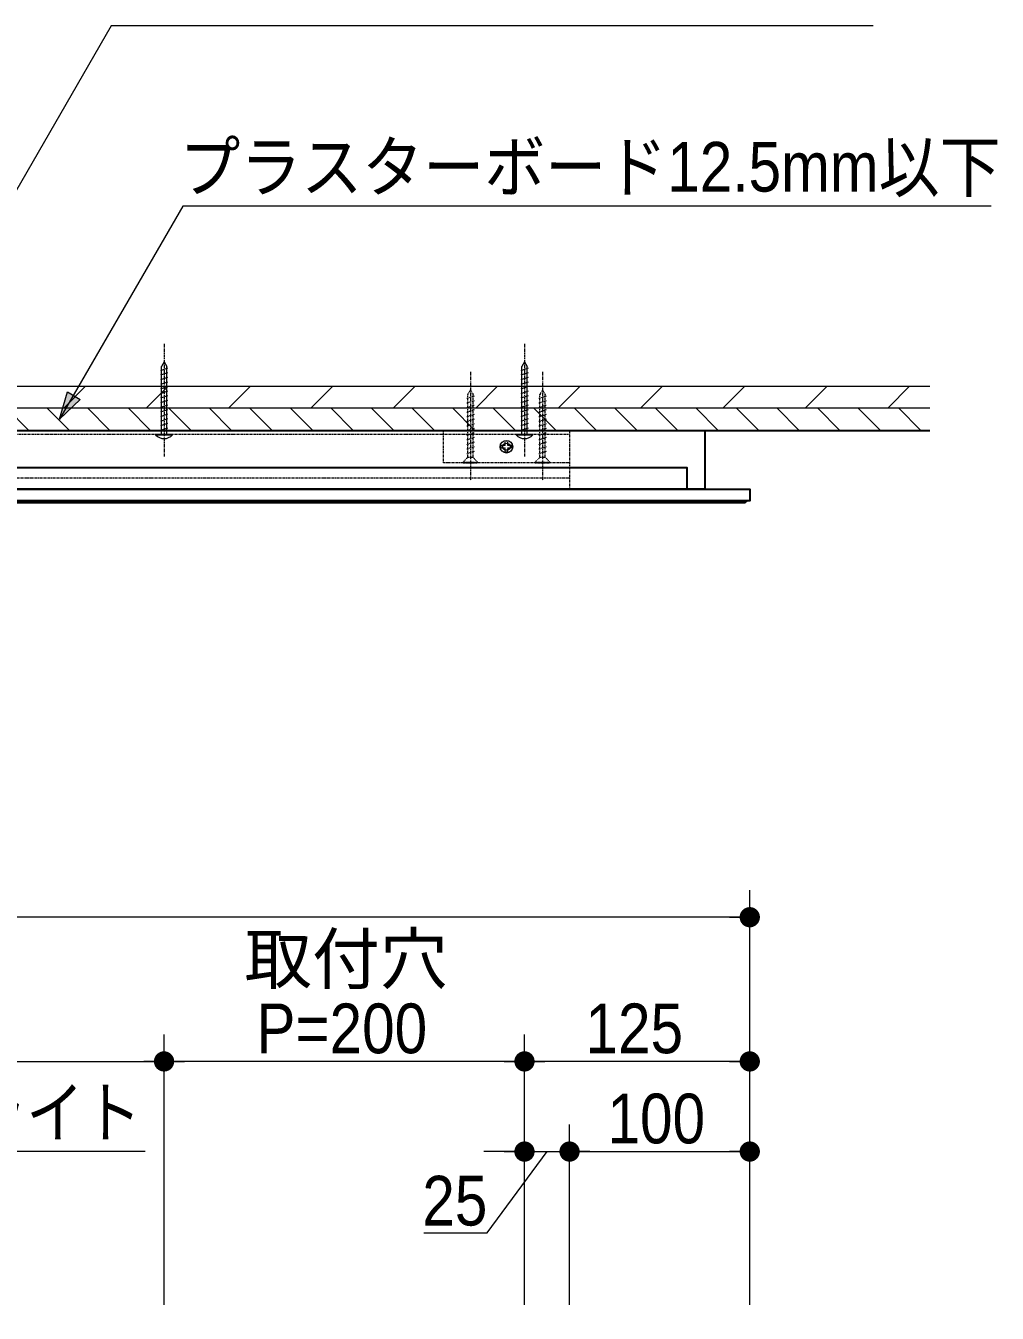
# Model space of a CAD drawing. Units: millimetres, scale not verified. Extents: x -4547 to 4547, y -2284 to 2284.
# Drawn here: x -2592 to -2053, y -590 to 124 of the extents above; entities that cross this region are included whole.
import ezdxf
from ezdxf.enums import TextEntityAlignment as Align

# ---------------------------------------------------------------- set-up
doc = ezdxf.new("R2010")
doc.units = ezdxf.units.MM
doc.header["$LTSCALE"] = 20
doc.header["$PDMODE"] = 32
doc.header["$PDSIZE"] = 10
doc.linetypes.add('USER1', pattern=[0.8, 0.5, -0.3])
doc.linetypes.add('USER2', pattern=[2.91, 1.76, -0.4, 0.35, -0.4])
for name, color, linetype, lineweight in [('0-1_3一般', 7, 'Continuous', 15), ('0-2_2寸法-2', 7, 'Continuous', 15), ('0-3_0', 7, 'Continuous', 25), ('0-5_2寸法-1', 7, 'Continuous', 15), ('0-6_2寸法-3', 7, 'Continuous', 15)]:
    doc.layers.add(name, color=color, linetype=linetype, lineweight=lineweight)
doc.layers.add('0-4_Defpoints', color=7, linetype='Continuous')
doc.styles.add('ＭＳ Ｐゴシック', font='')
doc.styles.get('ＭＳ Ｐゴシック').set_extended_font_data('MS PGothic')

# ---------------------------------------------------------------- blocks, each defined once
blk = doc.blocks.new('_Dot')
at = {"layer": '0-3_0'}
blk.add_line((-10, 0), (-20, 0), dxfattribs=at)
for points in [[(0, 0), (-10, 0), (-9.92, 1.25)], [(0, 0), (-9.92, -1.25), (-10, 0)], [(0, 0), (-9.92, 1.25), (-9.69, 2.49)], [(0, 0), (-9.69, -2.49), (-9.92, -1.25)], [(0, 0), (-9.69, 2.49), (-9.3, 3.68)], [(0, 0), (-9.3, -3.68), (-9.69, -2.49)], [(0, 0), (-9.3, 3.68), (-8.76, 4.82)], [(0, 0), (-8.76, -4.82), (-9.3, -3.68)], [(0, 0), (-8.76, 4.82), (-8.09, 5.88)], [(0, 0), (-8.09, -5.88), (-8.76, -4.82)], [(0, 0), (-8.09, 5.88), (-7.29, 6.85)], [(0, 0), (-7.29, -6.85), (-8.09, -5.88)], [(0, 0), (-7.29, 6.85), (-6.37, 7.71)], [(0, 0), (-6.37, -7.71), (-7.29, -6.85)], [(0, 0), (-6.37, 7.71), (-5.36, 8.44)], [(0, 0), (-5.36, -8.44), (-6.37, -7.71)], [(0, 0), (-5.36, 8.44), (-4.26, 9.05)], [(0, 0), (-4.26, -9.05), (-5.36, -8.44)], [(0, 0), (-4.26, 9.05), (-3.09, 9.51)], [(0, 0), (-3.09, -9.51), (-4.26, -9.05)], [(0, 0), (-3.09, 9.51), (-1.87, 9.82)], [(0, 0), (-1.87, -9.82), (-3.09, -9.51)], [(0, 0), (-1.87, 9.82), (-0.63, 9.98)], [(0, 0), (-0.63, -9.98), (-1.87, -9.82)], [(0, 0), (-0.63, 9.98), (0.63, 9.98)], [(0, 0), (0.63, -9.98), (-0.63, -9.98)], [(0, 0), (0.63, 9.98), (1.87, 9.82)], [(0, 0), (1.87, 9.82), (3.09, 9.51)], [(0, 0), (3.09, 9.51), (4.26, 9.05)], [(0, 0), (4.26, 9.05), (5.36, 8.44)], [(0, 0), (5.36, 8.44), (6.37, 7.71)], [(0, 0), (6.37, 7.71), (7.29, 6.85)], [(0, 0), (7.29, 6.85), (8.09, 5.88)], [(0, 0), (8.09, 5.88), (8.76, 4.82)], [(0, 0), (8.76, 4.82), (9.3, 3.68)], [(0, 0), (9.3, 3.68), (9.69, 2.49)], [(0, 0), (9.69, 2.49), (9.92, 1.25)], [(0, 0), (9.92, 1.25), (10, 0)], [(0, 0), (1.87, -9.82), (0.63, -9.98)], [(0, 0), (3.09, -9.51), (1.87, -9.82)], [(0, 0), (4.26, -9.05), (3.09, -9.51)], [(0, 0), (5.36, -8.44), (4.26, -9.05)], [(0, 0), (6.37, -7.71), (5.36, -8.44)], [(0, 0), (7.29, -6.85), (6.37, -7.71)], [(0, 0), (8.09, -5.88), (7.29, -6.85)], [(0, 0), (8.76, -4.82), (8.09, -5.88)], [(0, 0), (9.3, -3.68), (8.76, -4.82)], [(0, 0), (9.69, -2.49), (9.3, -3.68)], [(0, 0), (9.92, -1.25), (9.69, -2.49)], [(0, 0), (10, 0), (9.92, -1.25)]]:
    blk.add_solid(points, dxfattribs=at)
blk = doc.blocks.new('グループ-55')
at = {"layer": '0-1_3一般'}
for p, q in [((-40980, -1510), (-15000, -1510)), ((-40980, -1750), (-15000, -1750)), ((-25250, -1750), (-25000, -2000)), ((-24800, -1750), (-24550, -2000)), ((-24350, -1750), (-24100, -2000)), ((-23900, -1750), (-23650, -2000)), ((-23450, -1750), (-23200, -2000)), ((-23000, -1750), (-22750, -2000)), ((-22550, -1750), (-22300, -2000)), ((-22100, -1750), (-21850, -2000)), ((-21650, -1750), (-21400, -2000)), ((-21200, -1750), (-20950, -2000)), ((-20750, -1750), (-20500, -2000)), ((-20300, -1750), (-20050, -2000)), ((-19850, -1750), (-19600, -2000)), ((-19400, -1750), (-19150, -2000)), ((-18950, -1750), (-18700, -2000)), ((-18500, -1750), (-18250, -2000)), ((-18050, -1750), (-17800, -2000)), ((-17600, -1750), (-17350, -2000)), ((-17150, -1750), (-16900, -2000)), ((-16700, -1750), (-16450, -2000)), ((-16250, -1750), (-16000, -2000)), ((-15800, -1750), (-15550, -2000)), ((-15350, -1750), (-15100, -2000))]:
    blk.add_line(p, q, dxfattribs=at)
at = {"layer": '0-1_3一般', "lineweight": 5}
for p, q in [((-24610, -1750), (-24370, -1510)), ((-23695.6, -1750), (-23455.6, -1510)), ((-22781.2, -1750), (-22541.2, -1510)), ((-21866.8, -1750), (-21626.8, -1510)), ((-20952.4, -1750), (-20712.4, -1510)), ((-20038, -1750), (-19798, -1510)), ((-19123.6, -1750), (-18883.6, -1510)), ((-18209.2, -1750), (-17969.2, -1510)), ((-17294.8, -1750), (-17054.8, -1510)), ((-16380.4, -1750), (-16140.4, -1510)), ((-15466, -1750), (-15226, -1510))]:
    blk.add_line(p, q, dxfattribs=at)
at = {"layer": '0-1_3一般', "lineweight": 30}
blk.add_line((-40980, -2000), (-15000, -2000), dxfattribs=at)
blk = doc.blocks.new('グループ-60')
at = {"layer": '0-1_3一般', "lineweight": 30}
for points in [[(-38480, -2000), (-17500, -2000), (-17500, -2650), (-38480, -2650)], [(-38280, -2410), (-17700, -2410), (-17700, -2650), (-38280, -2650)], [(-38980, -2650), (-17000, -2650), (-17000, -2780), (-38980, -2780)]]:
    blk.add_lwpolyline(points, close=True, dxfattribs=at)
blk.add_lwpolyline([(-38950, -2780), (-38930, -2800), (-17050, -2800), (-17030, -2780)], dxfattribs=at)
blk = doc.blocks.new('グループ-61')
at = {"layer": '0-1_3一般', "linetype": 'USER1'}
blk.add_line((-36980, -2040), (-19000, -2040), dxfattribs=at)
blk.add_lwpolyline([(-36980, -2528.3), (-36980, -2000), (-19000, -2000), (-19000, -2528.3)], close=True, dxfattribs=at)
blk = doc.blocks.new('グループ-62')
at = {"layer": '0-1_3一般', "linetype": 'USER1'}
blk.add_lwpolyline([(-36980, -2000), (-19000, -2000), (-19000, -2650), (-36980, -2650)], close=True, dxfattribs=at)
at = {"layer": '0-1_3一般'}
blk.add_blockref('グループ-61', (0, 0), dxfattribs=at)
blk = doc.blocks.new('グループ-63')
at = {"layer": '0-1_3一般', "linetype": 'USER2'}
blk.add_line((-19300, -1350), (-19300, -2560), dxfattribs=at)
at = {"layer": '0-1_3一般', "linetype": 'USER1'}
for p, q in [((-19300, -1550), (-19330, -1602)), ((-19300, -1550), (-19270, -1602)), ((-19260, -1619.3), (-19340, -1646.6)), ((-19260, -1670.4), (-19340, -1697.7)), ((-19330, -2300), (-19330, -1602)), ((-19270, -2300), (-19270, -1602)), ((-19260, -1721.5), (-19340, -1748.8)), ((-19260, -1772.7), (-19340, -1799.9)), ((-19260, -1823.8), (-19340, -1851.1)), ((-19260, -1874.9), (-19340, -1902.2)), ((-19260, -1926), (-19340, -1953.3)), ((-19260, -1977.1), (-19340, -2004.4)), ((-19260, -2028.3), (-19340, -2055.5)), ((-19260, -2079.4), (-19340, -2106.7)), ((-19260, -2130.5), (-19340, -2157.8)), ((-19260, -2181.6), (-19340, -2208.9)), ((-19260, -2232.8), (-19340, -2260)), ((-19380, -2350), (-19330, -2300)), ((-19380, -2360), (-19380, -2350)), ((-19380, -2350), (-19220, -2350)), ((-19380, -2360), (-19220, -2360)), ((-19220, -2360), (-19220, -2350))]:
    blk.add_line(p, q, dxfattribs=at)
blk.add_lwpolyline([(-19220, -2350), (-19270, -2300), (-19330, -2300)], dxfattribs=at)
blk = doc.blocks.new('グループ-64')
at = {"layer": '0-1_3一般', "linetype": 'USER2'}
blk.add_line((-20100, -1350), (-20100, -2560), dxfattribs=at)
at = {"layer": '0-1_3一般', "linetype": 'USER1'}
for p, q in [((-20100, -1550), (-20130, -1602)), ((-20100, -1550), (-20070, -1602)), ((-20060, -1619.3), (-20140, -1646.6)), ((-20060, -1670.4), (-20140, -1697.7)), ((-20130, -2300), (-20130, -1602)), ((-20070, -2300), (-20070, -1602)), ((-20060, -1721.5), (-20140, -1748.8)), ((-20060, -1772.7), (-20140, -1799.9)), ((-20060, -1823.8), (-20140, -1851.1)), ((-20060, -1874.9), (-20140, -1902.2)), ((-20060, -1926), (-20140, -1953.3)), ((-20060, -1977.1), (-20140, -2004.4)), ((-20060, -2028.3), (-20140, -2055.5)), ((-20060, -2079.4), (-20140, -2106.7)), ((-20060, -2130.5), (-20140, -2157.8)), ((-20060, -2181.6), (-20140, -2208.9)), ((-20060, -2232.8), (-20140, -2260)), ((-20180, -2350), (-20130, -2300)), ((-20180, -2360), (-20180, -2350)), ((-20180, -2350), (-20020, -2350)), ((-20180, -2360), (-20020, -2360)), ((-20020, -2360), (-20020, -2350))]:
    blk.add_line(p, q, dxfattribs=at)
blk.add_lwpolyline([(-20020, -2350), (-20070, -2300), (-20130, -2300)], dxfattribs=at)
blk = doc.blocks.new('グループ-65')
at = {"layer": '0-1_3一般'}
for p, q in [((-19686, -2120), (-19714, -2120)), ((-19760, -2194), (-19760, -2166)), ((-19714, -2166), (-19760, -2166)), ((-19686, -2240), (-19714, -2240)), ((-19640, -2166), (-19686, -2166)), ((-19640, -2194), (-19640, -2166))]:
    blk.add_line(p, q, dxfattribs=at)
at = {"layer": '0-1_3一般', "linetype": 'USER2'}
for p, q in [((-19714, -2166), (-19714, -2120)), ((-19686, -2166), (-19686, -2120)), ((-19760, -2194), (-19714, -2194)), ((-19714, -2240), (-19714, -2194)), ((-19686, -2194), (-19640, -2194)), ((-19686, -2240), (-19686, -2194))]:
    blk.add_line(p, q, dxfattribs=at)
at = {"layer": '0-1_3一般'}
for radius in [70, 40]:
    blk.add_circle((-19700, -2180), radius, dxfattribs=at)
blk = doc.blocks.new('グループ-66')
at = {"layer": '0-1_3一般', "linetype": 'USER1'}
blk.add_lwpolyline([(-19000, -2360), (-20400, -2360), (-20400, -2000), (-19000, -2000)], close=True, dxfattribs=at)
at = {"layer": '0-1_3一般'}
for name in ['グループ-64', 'グループ-63', 'グループ-65']:
    blk.add_blockref(name, (0, 0), dxfattribs=at)
blk = doc.blocks.new('グループ-69')
at = {"layer": '0-1_3一般', "linetype": 'USER2'}
blk.add_line((-19500, -1040), (-19500, -2290), dxfattribs=at)
at = {"layer": '0-1_3一般'}
for p, q in [((-19500, -1240), (-19530, -1292)), ((-19500, -1240), (-19470, -1292)), ((-19460, -1309.3), (-19540, -1336.6)), ((-19460, -1360.4), (-19540, -1387.7)), ((-19460, -1411.5), (-19540, -1438.8)), ((-19530, -2040), (-19530, -1292)), ((-19470, -2040), (-19470, -1292)), ((-19460, -1462.7), (-19540, -1489.9)), ((-19460, -1513.8), (-19540, -1541.1)), ((-19460, -1564.9), (-19540, -1592.2)), ((-19460, -1616), (-19540, -1643.3)), ((-19460, -1667.1), (-19540, -1694.4)), ((-19460, -1718.3), (-19540, -1745.5)), ((-19460, -1769.4), (-19540, -1796.7)), ((-19460, -1820.5), (-19540, -1847.8)), ((-19460, -1871.6), (-19540, -1898.9)), ((-19460, -1922.8), (-19540, -1950)), ((-19460, -1973.9), (-19540, -2001.2)), ((-19594, -2040), (-19406, -2040)), ((-19594, -2050), (-19594, -2040)), ((-19594, -2050), (-19406, -2050)), ((-19406, -2050), (-19406, -2040))]:
    blk.add_line(p, q, dxfattribs=at)
blk.add_arc((-19500, -1959.6), 130.4, 223.8974, 316.1026, dxfattribs=at)
blk = doc.blocks.new('グループ-70')
at = {"layer": '0-1_3一般', "linetype": 'USER2'}
blk.add_line((-23500, -1040), (-23500, -2290), dxfattribs=at)
at = {"layer": '0-1_3一般'}
for p, q in [((-23500, -1240), (-23530, -1292)), ((-23500, -1240), (-23470, -1292)), ((-23460, -1309.3), (-23540, -1336.6)), ((-23460, -1360.4), (-23540, -1387.7)), ((-23460, -1411.5), (-23540, -1438.8)), ((-23530, -2040), (-23530, -1292)), ((-23470, -2040), (-23470, -1292)), ((-23460, -1462.7), (-23540, -1489.9)), ((-23460, -1513.8), (-23540, -1541.1)), ((-23460, -1564.9), (-23540, -1592.2)), ((-23460, -1616), (-23540, -1643.3)), ((-23460, -1667.1), (-23540, -1694.4)), ((-23460, -1718.3), (-23540, -1745.5)), ((-23460, -1769.4), (-23540, -1796.7)), ((-23460, -1820.5), (-23540, -1847.8)), ((-23460, -1871.6), (-23540, -1898.9)), ((-23460, -1922.8), (-23540, -1950)), ((-23460, -1973.9), (-23540, -2001.2)), ((-23594, -2040), (-23406, -2040)), ((-23594, -2050), (-23594, -2040)), ((-23594, -2050), (-23406, -2050)), ((-23406, -2050), (-23406, -2040))]:
    blk.add_line(p, q, dxfattribs=at)
blk.add_arc((-23500, -1959.6), 130.4, 223.8974, 316.1026, dxfattribs=at)
blk = doc.blocks.new('グループ-71')
at = {"layer": '0-1_3一般'}
for name in ['グループ-70', 'グループ-69']:
    blk.add_blockref(name, (0, 0), dxfattribs=at)
blk = doc.blocks.new('グループ-72')
at = {"layer": '0-1_3一般'}
for name in ['グループ-71', 'グループ-66', 'グループ-55', 'グループ-60', 'グループ-62']:
    blk.add_blockref(name, (0, 0), dxfattribs=at)

msp = doc.modelspace()

# ---------------------------------------------------------------- linework, layer by layer
at = {"layer": '0-2_2寸法-2'}
for p, q in [((-2315.63, -585), (-2315.63, -485)), ((-2290.63, -585), (-2290.63, -485)), ((-2326.88, -500), (-2338.14, -500)), ((-2315.63, -500), (-2290.63, -500)), ((-2279.37, -500), (-2268.11, -500))]:
    msp.add_line(p, q, dxfattribs=at)
msp.add_lwpolyline([(-2371.48, -545), (-2336.32, -545), (-2303.13, -500)], dxfattribs=at)
at = {"layer": '0-4_Defpoints'}
for p in [(-2515.63, -450), (-2315.63, -450), (-2190.63, -450), (-2315.63, -500), (-2290.63, -500), (-2190.63, -500)]:
    msp.add_point(p, dxfattribs=at)
at = {"layer": '0-5_2寸法-1'}
for p, q in [((-2190.63, -435), (-2190.63, -355)), ((-2201.88, -370), (-3278.37, -370)), ((-2515.63, -585), (-2515.63, -435)), ((-2515.63, -585), (-2515.63, -435)), ((-2315.63, -485), (-2315.63, -435)), ((-2315.63, -485), (-2315.63, -435)), ((-2190.63, -585), (-2190.63, -435)), ((-2953.37, -450), (-2526.88, -450)), ((-2326.88, -450), (-2504.37, -450)), ((-2201.88, -450), (-2304.37, -450)), ((-2290.63, -585), (-2290.63, -485)), ((-2190.63, -585), (-2190.63, -485)), ((-2279.37, -500), (-2201.88, -500))]:
    msp.add_line(p, q, dxfattribs=at)
at = {"layer": '0-6_2寸法-3'}
for points in [[(-2122.13, 124.5), (-2544.93, 124.5), (-2663.86, -81.5)], [(-2056.61, 24.5), (-2505.3, 24.5), (-2573.57, -93.75)], [(-2526.13, -500), (-2776.74, -500), (-2848.63, -624.5)]]:
    msp.add_lwpolyline(points, dxfattribs=at)
at = {"layer": '0-6_2寸法-3', "lineweight": 5}
msp.add_lwpolyline([(-2562.23, -82.8), (-2573.57, -93.75), (-2569.23, -78.59)], close=True, dxfattribs=at)
at = {"layer": '0-6_2寸法-3'}
msp.add_solid([(-2562.23, -82.8), (-2569.23, -78.59), (-2573.57, -93.75)], dxfattribs=at)

# ---------------------------------------------------------------- block references
at = {"layer": '0-1_3一般', "xscale": 0.05, "yscale": 0.05}
msp.add_blockref('グループ-72', (-1340.63, 0), dxfattribs=at)
at = {"layer": '0-2_2寸法-2', "xscale": 0.5627563, "yscale": 0.5627563}
msp.add_blockref('_Dot', (-2315.63, -500), dxfattribs=at)
at = {"layer": '0-2_2寸法-2', "xscale": 0.5627563, "yscale": 0.5627563, "rotation": 180}
msp.add_blockref('_Dot', (-2290.63, -500), dxfattribs=at)
at = {"layer": '0-5_2寸法-1', "xscale": 0.5627563, "yscale": 0.5627563}
for p in [(-2190.63, -370), (-2515.63, -450), (-2315.63, -450), (-2190.63, -450), (-2190.63, -500)]:
    msp.add_blockref('_Dot', p, dxfattribs=at)
at = {"layer": '0-5_2寸法-1', "xscale": 0.5627563, "yscale": 0.5627563, "rotation": 180}
for p in [(-2515.63, -450), (-2315.63, -450), (-2290.63, -500)]:
    msp.add_blockref('_Dot', p, dxfattribs=at)

# ---------------------------------------------------------------- texts
at = {"layer": '0-2_2寸法-2', "style": 'ＭＳ Ｐゴシック', "width": 0.9}
msp.add_text('25', height=27.57, dxfattribs=at).set_placement((-2372.34, -549.29), align=Align.BOTTOM_LEFT)
at = {"layer": '0-5_2寸法-1', "style": 'ＭＳ Ｐゴシック', "width": 0.9}
for s, p in [('P=200', (-2464.4, -453.72)), ('125', (-2281.79, -453.72)), ('100', (-2269.58, -503.72))]:
    msp.add_text(s, height=27.57, dxfattribs=at).set_placement(p, align=Align.BOTTOM_LEFT)
at = {"layer": '0-6_2寸法-3', "style": 'ＭＳ Ｐゴシック'}
for s, width, p in [('プラスターボード12.5mm以下', 0.9, (-2507.18, 24.23)), ('LEDテープライト', 0.85, (-2779.64, -500.27))]:
    msp.add_text(s, height=27.57, dxfattribs=dict(at, width=width)).set_placement(p, align=Align.BOTTOM_LEFT)
msp.add_text('取付穴', height=27.57, dxfattribs=at).set_placement((-2471.1, -415.12), align=Align.BOTTOM_LEFT)

doc.saveas('drawing.dxf')
